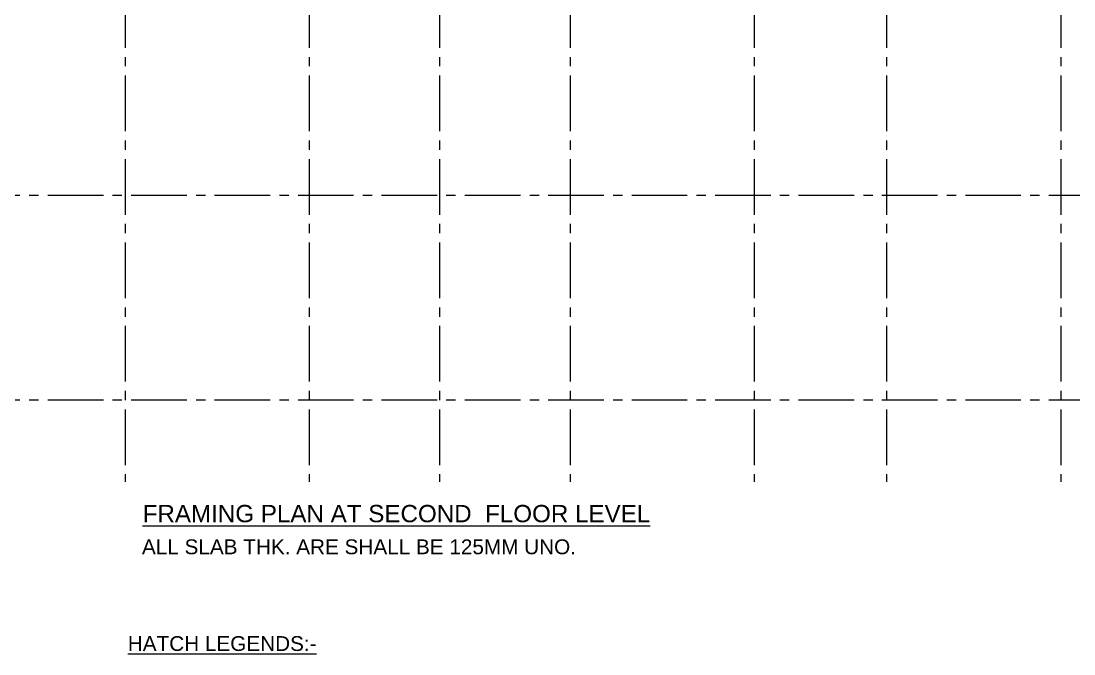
# Model space of a CAD drawing. Header units: millimetres. Extents: x 1255966 to 1543012, y 318612 to 465611.
# Drawn here: x 1395403 to 1416703, y 331073 to 343870 of the extents above; entities that cross this region are included whole.
import ezdxf

# ---------------------------------------------------------------- set-up
doc = ezdxf.new("R2010")
doc.units = ezdxf.units.MM
doc.header["$LTSCALE"] = 500
doc.header["$MEASUREMENT"] = 0
doc.linetypes.add('Site$0$CENTER2', pattern=[1.125, 0.75, -0.125, 0.125, -0.125])
doc.layers.add('GRID', color=7, linetype='Continuous')
doc.layers.add('TEXT2MM', color=3, linetype='Continuous', lineweight=18)
doc.styles.add('3mm', font='arial.ttf')

# ---------------------------------------------------------------- blocks, each defined once
blk = doc.blocks.new('EEE')
at = {"layer": 'GRID', "color": 16, "linetype": 'Site$0$CENTER2', "ltscale": 3}
for points in [[(1397510.6, 258923.2), (1397510.6, 223711.9)], [(1401230.6, 258923.2), (1401230.6, 223711.9)], [(1403870.6, 258923.2), (1403870.6, 223711.9)], [(1406510.6, 258923.2), (1406510.6, 223711.9)], [(1410230.6, 258923.2), (1410230.6, 223711.9)], [(1412910.6, 258923.2), (1412910.6, 223711.9)], [(1416440.6, 258923.2), (1416440.6, 223711.9)], [(1363880.9, 229508.8), (1442964.5, 229508.8)], [(1363880.9, 225363.8), (1442964.5, 225363.8)]]:
    blk.add_lwpolyline(points, dxfattribs=at)

msp = doc.modelspace()

# ---------------------------------------------------------------- block references
at = {"layer": 'GRID', "color": 4}
msp.add_blockref('EEE', (0, 110844.1), dxfattribs=at)

# ---------------------------------------------------------------- texts
at = {"layer": 'TEXT2MM', "linetype": 'Continuous', "style": '3mm'}
for s, height, p in [('%%UFRAMING PLAN AT SECOND  FLOOR LEVEL', 350, (1397863.1, 333736.1, 0)), ('%%UHATCH LEGENDS:-', 300, (1397562.8, 331133))]:
    msp.add_text(s, height=height, dxfattribs=at).set_placement(p)
at = {"layer": 'TEXT2MM', "color": 1, "linetype": 'Continuous', "style": '3mm'}
msp.add_text('ALL SLAB THK. ARE SHALL BE 125MM UNO.', height=300, dxfattribs=at).set_placement((1397848.8, 333089.3, -0.1))

doc.saveas('drawing.dxf')
